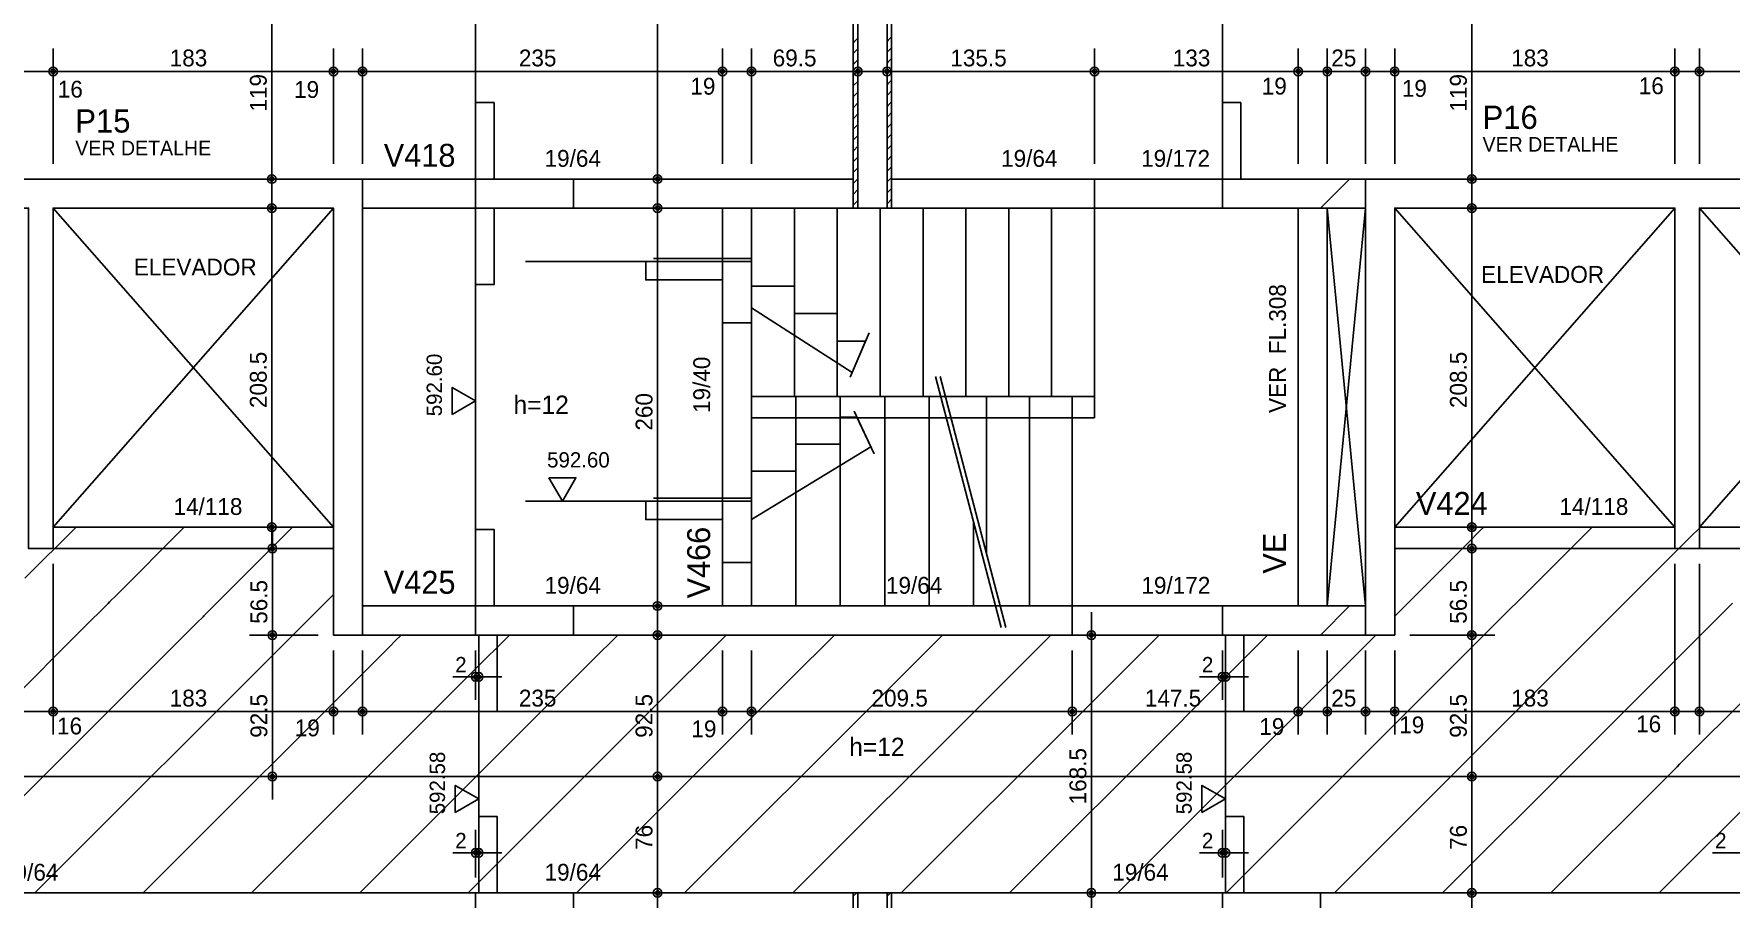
# Model space of a CAD drawing. Header units: metres. Extents: x 310 to 5592, y 1610 to 4022.
# Drawn here: x 2405 to 3513, y 2528 to 3092 of the extents above; entities that cross this region are included whole.
import ezdxf

# ---------------------------------------------------------------- set-up
doc = ezdxf.new("R2010")
doc.units = ezdxf.units.M
for name, color, linetype in [('MTH-224', 4, 'Continuous'), ('MTH-230', 1, 'Continuous'), ('MTH-COTAS7', 31, 'Continuous'), ('MTH-DIM-PILAR', 3, 'Continuous'), ('MTH-DIM-VIGA', 3, 'Continuous'), ('MTH-EIXO-214', 4, 'Continuous'), ('MTH-EIXO-215', 1, 'Continuous'), ('MTH-EIXO-217', 8, 'Continuous'), ('MTH-FACE-VIGA', 7, 'Continuous'), ('MTH-LINHA-SEÇÃO', 16, 'Continuous'), ('MTH-PILAR-SEGUE', 5, 'Continuous'), ('MTH-SIMB_COTA', 3, 'Continuous'), ('MTH-TIT1-PILAR', 5, 'Continuous'), ('MTH-TIT1-VIGA', 5, 'Continuous'), ('MTH-TRACEJADO-216', 1, 'Continuous'), ('MTH-TXT', 4, 'Continuous'), ('MTH-TXT-NEGRITO', 5, 'Continuous'), ('MTH-TXT-NOTAS', 3, 'Continuous'), ('MTH-VIGA-INVERTIDA', 7, 'Continuous')]:
    doc.layers.add(name, color=color, linetype=linetype)

msp = doc.modelspace()

# ---------------------------------------------------------------- linework, layer by layer
at = {"layer": 'MTH-224', "linetype": 'Continuous'}
for points in [[(2678.087897, 2843.782878), (2693.386367, 2852.615881), (2678.087897, 2861.448006), (2678.087897, 2843.782878)], [(2741.209836, 2802.433916), (2750.04284, 2787.135446), (2758.874964, 2802.433916), (2741.209836, 2802.433916)], [(2680.087897, 2583.678002), (2695.386367, 2592.511006), (2680.087897, 2601.34313), (2680.087897, 2583.678002)], [(3167.675639, 2583.678002), (3182.974109, 2592.511006), (3167.675639, 2601.34313), (3167.675639, 2583.678002)]]:
    msp.add_lwpolyline(points, dxfattribs=at)
at = {"layer": 'MTH-230', "linetype": 'Continuous'}
for p, q in [((2417.511368, 2770.135472), (2600.511368, 2978.635504)), ((2417.511368, 2978.635504), (2600.511368, 2770.135472)), ((3249.511363, 2718.635463), (3274.511365, 2978.635463)), ((3249.511363, 2978.635463), (3274.511365, 2718.635463)), ((3293.511365, 2770.135472), (3476.511365, 2978.635504)), ((3293.511365, 2978.635504), (3476.511365, 2770.135472)), ((3492.511365, 2770.135472), (3675.511365, 2978.6355)), ((3492.511365, 2978.6355), (3675.511365, 2770.135472))]:
    msp.add_line(p, q, dxfattribs=at)
at = {"layer": 'MTH-COTAS7', "linetype": 'Continuous'}
for p, q in [((2812.152631, 2982.635501), (2812.152631, 3373.635501)), ((2560.252455, 2982.635497), (2560.252455, 3131.618207)), ((3343.886591, 2982.635497), (3343.886591, 3131.618201)), ((2417.511367, 3007.635497), (2417.511367, 3082.969265)), ((2417.511367, 3007.635497), (2417.511367, 3082.969265)), ((2600.511367, 3007.635497), (2600.511367, 3082.969265)), ((2600.511367, 3007.635497), (2600.511367, 3082.969265)), ((2619.511367, 3007.635501), (2619.511367, 3082.969265)), ((2619.511367, 3007.635501), (2619.511367, 3082.969265)), ((2854.511362, 3007.635501), (2854.511362, 3082.969265)), ((2854.511362, 3007.635501), (2854.511362, 3082.969265)), ((2873.511362, 3007.635501), (2873.511362, 3082.969265)), ((2873.511362, 3007.635501), (2873.511362, 3082.969265)), ((2962.011366, 3062.060306), (2962.011366, 3082.969265)), ((3097.511362, 3007.635504), (3097.511362, 3082.969265)), ((3097.511362, 3007.635504), (3097.511362, 3082.969265)), ((3230.511362, 3007.635501), (3230.511362, 3082.969265)), ((3230.511362, 3017.635501), (3230.511362, 3082.969265)), ((3249.511362, 3007.635501), (3249.511362, 3082.969265)), ((3249.511362, 3007.635501), (3249.511362, 3082.969265)), ((3274.511362, 3007.635501), (3274.511362, 3082.969265)), ((3274.511362, 3007.635501), (3274.511362, 3082.969265)), ((3293.511365, 3007.635497), (3293.511365, 3082.969265)), ((3293.511365, 3007.635497), (3293.511365, 3082.969265)), ((3476.511365, 3007.635497), (3476.511365, 3082.969265)), ((3476.511365, 3007.635497), (3476.511365, 3082.969265)), ((3492.511365, 3007.635497), (3492.511365, 3082.969265)), ((3492.511365, 3007.635497), (3492.511365, 3082.969265)), ((2203.511367, 3067.969265), (2416.511367, 3067.969265)), ((2386.511367, 3067.969265), (2432.511367, 3067.969265)), ((2402.511367, 3067.969265), (2615.511367, 3067.969265)), ((2585.511367, 3067.969265), (2634.511367, 3067.969265)), ((2604.511367, 3067.969265), (2869.511362, 3067.969265)), ((2839.511362, 3067.969265), (2888.511362, 3067.969265)), ((2858.511362, 3067.969265), (2958.011366, 3067.969265)), ((2943.011366, 3065.594084), (2943.011366, 3052.969265)), ((2947.011366, 3067.969265), (3112.511362, 3067.969265)), ((3082.511362, 3067.969265), (3245.511362, 3067.969265)), ((3215.511362, 3067.969265), (3264.511362, 3067.969265)), ((3234.511362, 3067.969265), (3289.511362, 3067.969265)), ((3259.511362, 3067.969265), (3308.511365, 3067.969265)), ((3278.511365, 3067.969265), (3491.511365, 3067.969265)), ((3461.511365, 3067.969265), (3507.511365, 3067.969265)), ((3477.511365, 3067.969265), (3690.511365, 3067.969265)), ((2550.179083, 2997.635497), (2575.252455, 2997.635497)), ((2560.252455, 2755.13551), (2560.252455, 2993.635504)), ((2832.276874, 2997.635501), (2797.152631, 2997.635501)), ((2812.152631, 2703.635501), (2812.152631, 2993.635501)), ((3320.751643, 2997.635497), (3358.886591, 2997.635497)), ((3343.886591, 2755.13551), (3343.886591, 2993.635504)), ((2590.511367, 2978.635504), (2545.252455, 2978.635504)), ((3375.011365, 2978.635504), (3328.886591, 2978.635504)), ((2590.511335, 2770.13551), (2545.252455, 2770.13551)), ((2560.637128, 2684.635497), (2560.637128, 2771.13551)), ((3375.011365, 2770.13551), (3328.886591, 2770.13551)), ((3343.886591, 2684.635497), (3343.886591, 2771.13551)), ((2565.915708, 2756.13551), (2545.637128, 2756.13551)), ((3352.674282, 2756.13551), (3358.886591, 2756.13551)), ((2417.511367, 2746.13551), (2417.511367, 2634.635497)), ((2417.511367, 2746.13551), (2417.511367, 2634.635497)), ((3476.511365, 2746.135506), (3476.511365, 2634.635497)), ((3476.511365, 2746.135506), (3476.511365, 2634.635497)), ((3492.511365, 2746.135506), (3492.511365, 2634.635497)), ((3492.511365, 2746.135506), (3492.511365, 2634.635497)), ((2560.637128, 2592.135465), (2560.637128, 2714.635497)), ((2812.152631, 2592.135465), (2812.152631, 2714.635501)), ((3095.447424, 2516.13677), (3095.447424, 2714.635497)), ((3343.886591, 2592.135465), (3343.886591, 2714.635497)), ((2590.511367, 2699.635497), (2545.637128, 2699.635497)), ((2590.511367, 2699.635497), (2545.637128, 2699.635497)), ((3116.918734, 2699.635497), (3080.447424, 2699.635497)), ((3303.511399, 2699.635497), (3358.886591, 2699.635497)), ((3303.511399, 2699.635497), (3358.886591, 2699.635497)), ((2600.511367, 2689.635497), (2600.511367, 2634.635497)), ((2600.511367, 2689.635497), (2600.511367, 2634.635497)), ((2619.511367, 2689.635501), (2619.511367, 2634.635497)), ((2619.511367, 2689.635501), (2619.511367, 2634.635497)), ((2693.386367, 2689.635497), (2693.386367, 2657.300235)), ((2695.386367, 2689.635501), (2695.386367, 2657.300235)), ((2854.511362, 2689.635501), (2854.511362, 2634.635497)), ((2854.511362, 2689.635501), (2854.511362, 2634.635497)), ((2873.511362, 2689.635501), (2873.511362, 2634.635497)), ((2873.511362, 2689.635501), (2873.511362, 2634.635497)), ((3083.011365, 2689.635497), (3083.011365, 2634.635497)), ((3083.011365, 2689.635497), (3083.011365, 2634.635497)), ((3180.974109, 2689.635497), (3180.974109, 2657.300235)), ((3182.974109, 2689.635501), (3182.974109, 2657.300235)), ((3230.511362, 2689.635497), (3230.511362, 2634.635497)), ((3249.511362, 2689.635497), (3249.511362, 2634.635497)), ((3249.511362, 2689.635497), (3249.511362, 2634.635497)), ((3274.511365, 2689.635497), (3274.511365, 2634.635497)), ((3274.511365, 2689.635497), (3274.511365, 2634.635497)), ((3293.511399, 2689.635497), (3293.511399, 2634.635497)), ((2678.386367, 2672.300235), (2710.386367, 2672.300235)), ((3165.974109, 2672.300235), (3197.974109, 2672.300235)), ((3230.511362, 2679.635497), (3230.511362, 2634.635497)), ((3293.511399, 2679.635497), (3293.511399, 2634.635497)), ((2203.511367, 2649.635497), (2416.511367, 2649.635497)), ((2386.511367, 2649.635497), (2432.511367, 2649.635497)), ((2402.511367, 2649.635497), (2615.511367, 2649.635497)), ((2585.511367, 2649.635497), (2634.511367, 2649.635497)), ((2604.511367, 2649.635497), (2869.511362, 2649.635497)), ((2839.511362, 2649.635497), (2888.511362, 2649.635497)), ((2858.511362, 2649.635497), (3098.011365, 2649.635497)), ((3068.011365, 2649.635497), (3245.511362, 2649.635497)), ((3215.511362, 2649.635497), (3264.511362, 2649.635497)), ((3234.511362, 2649.635497), (3289.511365, 2649.635497)), ((3259.511365, 2649.635497), (3308.511399, 2649.635497)), ((3278.511399, 2649.635497), (3491.511365, 2649.635497)), ((3461.511365, 2649.635497), (3507.511365, 2649.635497)), ((3477.511365, 2649.635497), (3690.511365, 2649.635497)), ((2812.152631, 2516.13677), (2812.152631, 2622.135465)), ((3343.886591, 2516.13677), (3343.886591, 2622.135465)), ((2583.187146, 2607.135465), (2545.637128, 2607.135465)), ((3312.961507, 2607.135465), (3358.886591, 2607.135465)), ((3340.113097, 2607.135465), (3358.886591, 2607.135465)), ((2693.386367, 2541.13677), (2693.386367, 2572.346399)), ((2695.386367, 2541.13677), (2695.386367, 2572.346399)), ((3180.974109, 2541.13677), (3180.974109, 2572.346399)), ((3182.974109, 2541.13677), (3182.974109, 2572.346399)), ((2678.386367, 2557.346399), (2710.386367, 2557.346399)), ((3165.974109, 2557.346399), (3197.974109, 2557.346399)), ((3501.089003, 2557.346399), (3533.089003, 2557.346399)), ((2817.152631, 2531.13677), (2797.152631, 2531.13677)), ((3102.857347, 2531.13677), (3080.447424, 2531.13677)), ((3322.069353, 2531.13677), (3358.886591, 2531.13677))]:
    msp.add_line(p, q, dxfattribs=at)
at = {"layer": 'MTH-EIXO-214'}
msp.add_line((401.511366, 2607.135465), (5503.511366, 2607.135465), dxfattribs=at)
at = {"layer": 'MTH-EIXO-215', "linetype": 'Continuous'}
for p, q in [((2809.511362, 2945.735629), (2873.511362, 2945.735629)), ((3097.511362, 2841.635429), (3097.511362, 2855.635429)), ((2873.511362, 2841.635429), (3097.511362, 2841.635429)), ((2809.511362, 2789.135446), (2873.511362, 2789.135446))]:
    msp.add_line(p, q, dxfattribs=at)
at = {"layer": 'MTH-EIXO-217'}
for p, q in [((2950.25554, 2897.070939), (2937.990474, 2868.207639)), ((2993.699471, 2868.695865), (3036.514877, 2704.56611)), ((2996.799865, 2868.695865), (3039.615272, 2704.56611)), ((2940.477185, 2845.909238), (2953.653791, 2818.126488))]:
    msp.add_line(p, q, dxfattribs=at)
at = {"layer": 'MTH-FACE-VIGA', "linetype": 'Continuous'}
for p, q in [((2962.836566, 3088.387073), (2965.011366, 3090.561873)), ((2940.011366, 3086.775076), (2940.830606, 3087.594315)), ((2940.011366, 3079.704008), (2940.777037, 3080.469679)), ((2940.777037, 3080.469679), (2943.011366, 3082.704008)), ((2940.830606, 3087.594315), (2943.011366, 3089.775076)), ((2962.011366, 3087.561873), (2962.836566, 3088.387073)), ((2962.011366, 3080.490805), (2962.782998, 3081.262436)), ((2962.782998, 3081.262436), (2965.011366, 3083.490805)), ((2940.011366, 3072.632941), (2940.723468, 3073.345042)), ((2940.6699, 3066.220406), (2943.011366, 3068.561873)), ((2940.723468, 3073.345042), (2943.011366, 3075.632941)), ((2962.011366, 3073.419737), (2962.729429, 3074.1378)), ((2962.67586, 3067.013163), (2965.011366, 3069.348669)), ((2962.729429, 3074.1378), (2965.011366, 3076.419737)), ((2940.011366, 3065.561873), (2940.6699, 3066.220406)), ((2940.011366, 3058.490805), (2940.616331, 3059.095769)), ((2940.616331, 3059.095769), (2943.011366, 3061.490805)), ((2962.011366, 3066.348669), (2962.67586, 3067.013163)), ((2962.011366, 3059.277602), (2962.622292, 3059.888527)), ((2962.622292, 3059.888527), (2965.011366, 3062.277602)), ((2940.011366, 3051.419737), (2940.562762, 3051.971133)), ((2940.509194, 3044.846496), (2943.011366, 3047.348669)), ((2940.562762, 3051.971133), (2943.011366, 3054.419737)), ((2962.011366, 3052.206534), (2962.568723, 3052.76389)), ((2962.515154, 3045.639254), (2965.011366, 3048.135466)), ((2962.568723, 3052.76389), (2965.011366, 3055.206534)), ((2940.011366, 3044.348669), (2940.509194, 3044.846496)), ((2940.011366, 3037.277602), (2940.455625, 3037.72186)), ((2940.455625, 3037.72186), (2943.011366, 3040.277602)), ((2962.011366, 3045.135466), (2962.515154, 3045.639254)), ((2962.011366, 3038.064398), (2962.461585, 3038.514617)), ((2962.461585, 3038.514617), (2965.011366, 3041.064398)), ((2940.011366, 3030.206534), (2940.402056, 3030.597223)), ((2940.348487, 3023.472587), (2943.011366, 3026.135466)), ((2940.402056, 3030.597223), (2943.011366, 3033.206534)), ((2962.011366, 3030.99333), (2962.408017, 3031.389981)), ((2962.011366, 3023.922263), (2962.354448, 3024.265344)), ((2962.354448, 3024.265344), (2965.011366, 3026.922263)), ((2962.408017, 3031.389981), (2965.011366, 3033.99333)), ((2940.011366, 3023.135466), (2940.348487, 3023.472587)), ((2940.011366, 3016.064398), (2940.294919, 3016.34795)), ((2940.294919, 3016.34795), (2943.011366, 3019.064398)), ((2962.011366, 3016.851195), (2962.300879, 3017.140708)), ((2962.247311, 3010.016071), (2965.011366, 3012.780127)), ((2962.300879, 3017.140708), (2965.011366, 3019.851195)), ((2940.011366, 3008.99333), (2940.24135, 3009.223314)), ((2940.011366, 3001.922263), (2940.187781, 3002.098677)), ((2940.187781, 3002.098677), (2943.011366, 3004.922263)), ((2940.24135, 3009.223314), (2943.011366, 3011.99333)), ((2962.011366, 3009.780127), (2962.247311, 3010.016071)), ((2962.011366, 3002.709059), (2962.193742, 3002.891435)), ((2962.193742, 3002.891435), (2965.011366, 3005.709059)), ((2940.011366, 2994.851195), (2940.134213, 2994.974041)), ((2940.080644, 2987.849404), (2943.011366, 2990.780127)), ((2940.134213, 2994.974041), (2943.011366, 2997.851195)), ((2962.011366, 2995.637991), (2962.140173, 2995.766798)), ((2962.086605, 2988.642162), (2965.011366, 2991.566923)), ((2962.140173, 2995.766798), (2965.011366, 2998.637991)), ((3097.511362, 2978.635504), (3097.511362, 2997.635504)), ((2940.011366, 2987.780127), (2940.080644, 2987.849404)), ((2940.011366, 2980.709059), (2940.027075, 2980.724768)), ((2940.027075, 2980.724768), (2943.011366, 2983.709059)), ((2962.011366, 2988.566923), (2962.086605, 2988.642162)), ((2962.011366, 2981.495856), (2962.033036, 2981.517525)), ((2962.033036, 2981.517525), (2965.011366, 2984.495856)), ((2873.511362, 2855.635429), (3097.511362, 2855.635429)), ((3083.011365, 2718.635504), (3083.011365, 2699.635504)), ((2940.011366, 2528.947516), (2942.20062, 2531.13677)), ((2962.011366, 2528.947516), (2964.20062, 2531.13677))]:
    msp.add_line(p, q, dxfattribs=at)
for points in [[(2943.011366, 3377.635501), (2940.011366, 3377.635501), (2940.011366, 2978.635501), (2943.011366, 2978.635501), (2943.011366, 3377.635501)], [(2965.011366, 3377.635501), (2962.011366, 3377.635501), (2962.011366, 2978.635501), (2965.011366, 2978.635501), (2965.011366, 3377.635501)], [(2866.511362, 2997.635501), (2619.511367, 2997.635501)], [(2940.011366, 2997.635501), (2866.511362, 2997.635501)], [(3240.011362, 2997.635501), (2965.011366, 2997.635501)], [(3274.511362, 2997.635501), (3240.011362, 2997.635501)], [(2619.511367, 2978.635501), (2873.511362, 2978.635501)], [(2854.511362, 2978.635501), (2854.511362, 2718.635501)], [(2873.511362, 2718.635501), (2873.511362, 2978.635501)], [(2873.511362, 2978.635501), (2943.011366, 2978.635501)], [(2962.011366, 2978.635501), (3097.511362, 2978.635501)], [(3249.511362, 2978.635501), (3274.511365, 2978.635501)], [(3249.511362, 2718.635501), (3249.511362, 2978.635501)], [(2600.511367, 2770.13551), (2417.511367, 2770.13551)], [(3476.511365, 2770.13551), (3293.511365, 2770.13551)], [(3675.511365, 2770.13551), (3492.511365, 2770.13551)], [(2417.511367, 2756.13551), (2600.511367, 2756.13551)], [(3293.511365, 2756.13551), (3476.511365, 2756.13551)], [(3492.511365, 2756.13551), (3675.511365, 2756.13551)], [(2873.511362, 2718.635501), (2619.511367, 2718.635501)], [(3083.011365, 2718.635501), (2873.511362, 2718.635501)], [(3274.511365, 2718.635501), (3249.511362, 2718.635501)], [(2619.511367, 2699.635501), (2866.511362, 2699.635501)], [(2866.511362, 2699.635501), (3240.011362, 2699.635501)], [(3240.011362, 2699.635501), (3274.511365, 2699.635501)], [(2496.511361, 2531.13677), (2290.511366, 2531.13677)], [(2943.011366, 2531.13677), (2496.511361, 2531.13677)], [(2943.011366, 2531.13677), (2940.011366, 2531.13677), (2940.011366, 2133.135501), (2943.011366, 2133.135501), (2943.011366, 2531.13677)], [(3408.51137, 2531.13677), (2962.011366, 2531.13677)], [(2965.011366, 2531.13677), (2962.011366, 2531.13677), (2962.011366, 2133.135501), (2965.011366, 2133.135501), (2965.011366, 2531.13677)], [(3614.511366, 2531.13677), (3408.51137, 2531.13677)]]:
    msp.add_lwpolyline(points, dxfattribs=at)
at = {"layer": 'MTH-LINHA-SEÇÃO', "linetype": 'Continuous'}
for p, q in [((2693.386367, 2699.635497), (2693.386367, 3377.635501)), ((3180.974109, 2978.635501), (3180.974109, 3377.635501)), ((2873.511362, 2943.735629), (2725.909871, 2943.735629)), ((2855.471811, 2943.735629), (2873.511362, 2943.735629)), ((2859.511362, 2787.135446), (2725.909871, 2787.135446)), ((2852.471839, 2787.135446), (2865.51139, 2787.135446)), ((2695.386367, 2531.13677), (2695.386367, 2699.635501)), ((3182.974109, 2531.13677), (3182.974109, 2699.635501)), ((2693.386367, 2133.135501), (2693.386367, 2531.13677)), ((3180.974109, 2152.135501), (3180.974109, 2531.13677))]:
    msp.add_line(p, q, dxfattribs=at)
for points in [[(2693.386367, 2997.635501), (2693.386367, 3047.635501), (2705.386367, 3047.635501), (2705.386367, 2997.635501), (2693.386367, 2997.635501)], [(3180.974109, 2997.635501), (3180.974109, 3047.635501), (3192.974109, 3047.635501), (3192.974109, 2997.635501), (3180.974109, 2997.635501)], [(2693.386367, 2978.635501), (2693.386367, 2997.635501), (2757.386367, 2997.635501), (2757.386367, 2978.635501), (2693.386367, 2978.635501)], [(3180.974109, 2978.635501), (3180.974109, 2997.635501), (3263.974109, 2997.635501), (3244.974109, 2978.635501), (3180.974109, 2978.635501)], [(2693.386367, 2928.635501), (2693.386367, 2978.635501), (2705.386367, 2978.635501), (2705.386367, 2928.635501), (2693.386367, 2928.635501)], [(2854.511362, 2943.735629), (2804.511362, 2943.735629), (2804.511362, 2931.735629), (2854.511362, 2931.735629), (2854.511362, 2943.735629)], [(2873.511362, 2943.735629), (2854.511362, 2943.735629), (2854.511362, 2903.735629), (2873.511362, 2903.735629), (2873.511362, 2943.735629)], [(2873.511362, 2927.735629), (2901.511362, 2927.735629), (2901.511362, 2909.735629), (2929.511362, 2909.735629), (2929.511362, 2891.735629), (2947.988373, 2891.735629), (2939.262584, 2871.201287), (2873.511362, 2913.469929), (2873.511362, 2927.735629)], [(2873.511362, 2806.782505), (2902.511362, 2806.782505), (2902.511362, 2824.429564), (2931.511362, 2824.429564), (2931.511362, 2842.076622), (2942.294891, 2842.076622), (2951.54485, 2822.573171), (2873.511362, 2775.08829), (2873.511362, 2806.782505)], [(2854.511362, 2787.135446), (2804.511362, 2787.135446), (2804.511362, 2775.135446), (2854.511362, 2775.135446), (2854.511362, 2787.135446)], [(2873.511362, 2787.135446), (2854.511362, 2787.135446), (2854.511362, 2747.135446), (2873.511362, 2747.135446), (2873.511362, 2787.135446)], [(2693.386367, 2718.635497), (2693.386367, 2768.635497), (2705.386367, 2768.635497), (2705.386367, 2718.635497), (2693.386367, 2718.635497)], [(2693.386367, 2699.635497), (2693.386367, 2718.635497), (2757.386367, 2718.635497), (2757.386367, 2699.635497), (2693.386367, 2699.635497)], [(3180.974109, 2699.635497), (3180.974109, 2718.635497), (3263.974109, 2718.635497), (3244.974109, 2699.635497), (3180.974109, 2699.635497)], [(2695.386367, 2649.635497), (2695.386367, 2699.635497), (2707.386367, 2699.635497), (2707.386367, 2649.635497), (2695.386367, 2649.635497)], [(3182.974109, 2649.635497), (3182.974109, 2699.635497), (3194.974109, 2699.635497), (3194.974109, 2649.635497), (3182.974109, 2649.635497)], [(2695.386367, 2531.13677), (2695.386367, 2581.13677), (2707.386367, 2581.13677), (2707.386367, 2531.13677), (2695.386367, 2531.13677)], [(3182.974109, 2531.13677), (3182.974109, 2581.13677), (3194.974109, 2581.13677), (3194.974109, 2531.13677), (3182.974109, 2531.13677)], [(2693.386367, 2512.13677), (2693.386367, 2531.13677), (2757.386367, 2531.13677), (2757.386367, 2512.13677), (2693.386367, 2512.13677)], [(3180.974109, 2512.13677), (3180.974109, 2531.13677), (3244.974109, 2531.13677), (3244.974109, 2512.13677), (3180.974109, 2512.13677)]]:
    msp.add_lwpolyline(points, dxfattribs=at)
at = {"layer": 'MTH-PILAR-SEGUE', "linetype": 'Continuous'}
for points in [[(2943.011366, 2978.635501), (2962.011366, 2978.635501), (2962.011366, 3377.635503), (2943.011366, 3377.635503), (2943.011366, 2978.635501)], [(2199.511367, 2756.135506), (2218.511367, 2756.135506), (2218.511367, 2978.6355), (2401.511367, 2978.6355), (2401.511367, 2756.135506), (2417.511367, 2756.135506), (2417.511367, 2978.635504), (2600.511367, 2978.635504), (2600.511367, 2699.635497), (2619.511367, 2699.635497), (2619.511367, 2997.635497), (2170.511366, 2997.635497), (2170.511366, 2978.635497), (2199.511367, 2978.635497), (2199.511367, 2756.135506)], [(3694.511365, 2756.135506), (3694.511365, 2978.635497), (3734.511366, 2978.635497), (3734.511366, 2997.635497), (3274.511365, 2997.635497), (3274.511365, 2699.635497), (3293.511365, 2699.635497), (3293.511365, 2978.635504), (3476.511365, 2978.635504), (3476.511365, 2756.135506), (3492.511365, 2756.135506), (3492.511365, 2978.6355), (3675.511365, 2978.6355), (3675.511365, 2756.135506), (3694.511365, 2756.135506)], [(2943.011366, 2133.135501), (2962.011366, 2133.135501), (2962.011366, 2531.13677), (2943.011366, 2531.13677), (2943.011366, 2133.135501)]]:
    msp.add_lwpolyline(points, dxfattribs=at)
at = {"layer": 'MTH-SIMB_COTA', "linetype": 'Continuous'}
for centre, radius in [((2417.511367, 3067.969265), 2.8), ((2417.511367, 3067.969265), 2.8), ((2417.511367, 3067.969265), 1.4), ((2417.511367, 3067.969265), 1.4), ((2600.511367, 3067.969265), 2.8), ((2600.511367, 3067.969265), 2.8), ((2600.511367, 3067.969265), 1.4), ((2600.511367, 3067.969265), 1.4), ((2619.511367, 3067.969265), 2.8), ((2619.511367, 3067.969265), 2.8), ((2619.511367, 3067.969265), 1.4), ((2619.511367, 3067.969265), 1.4), ((2854.511362, 3067.969265), 2.8), ((2854.511362, 3067.969265), 2.8), ((2854.511362, 3067.969265), 1.4), ((2854.511362, 3067.969265), 1.4), ((2873.511362, 3067.969265), 2.8), ((2873.511362, 3067.969265), 2.8), ((2873.511362, 3067.969265), 1.4), ((2873.511362, 3067.969265), 1.4), ((2943.011366, 3067.969265), 2.8), ((2943.011366, 3067.969265), 1.4), ((2962.011366, 3067.969265), 2.8), ((2962.011366, 3067.969265), 1.4), ((3097.511362, 3067.969265), 2.8), ((3097.511362, 3067.969265), 2.8), ((3097.511362, 3067.969265), 1.4), ((3097.511362, 3067.969265), 1.4), ((3230.511362, 3067.969265), 2.8), ((3230.511362, 3067.969265), 2.8), ((3230.511362, 3067.969265), 1.4), ((3230.511362, 3067.969265), 1.4), ((3249.511362, 3067.969265), 2.8), ((3249.511362, 3067.969265), 2.8), ((3249.511362, 3067.969265), 1.4), ((3249.511362, 3067.969265), 1.4), ((3274.511362, 3067.969265), 2.8), ((3274.511362, 3067.969265), 2.8), ((3274.511362, 3067.969265), 1.4), ((3274.511362, 3067.969265), 1.4), ((3293.511365, 3067.969265), 2.8), ((3293.511365, 3067.969265), 2.8), ((3293.511365, 3067.969265), 1.4), ((3293.511365, 3067.969265), 1.4), ((3476.511365, 3067.969265), 2.8), ((3476.511365, 3067.969265), 2.8), ((3476.511365, 3067.969265), 1.4), ((3476.511365, 3067.969265), 1.4), ((3492.511365, 3067.969265), 2.8), ((3492.511365, 3067.969265), 2.8), ((3492.511365, 3067.969265), 1.4), ((3492.511365, 3067.969265), 1.4), ((2560.252455, 2997.635497), 2.8), ((2560.252455, 2997.635497), 1.4), ((2812.152631, 2997.635501), 2.8), ((2812.152631, 2997.635501), 1.4), ((3343.886591, 2997.635497), 2.8), ((3343.886591, 2997.635497), 1.4), ((2560.252455, 2978.635504), 2.8), ((2560.252455, 2978.635504), 1.4), ((2812.152631, 2978.635501), 2.8), ((2812.152631, 2978.635501), 1.4), ((3343.886591, 2978.635504), 2.8), ((3343.886591, 2978.635504), 1.4), ((2560.252455, 2770.13551), 2.8), ((2560.252455, 2770.13551), 1.4), ((3343.886591, 2770.13551), 2.8), ((3343.886591, 2770.13551), 1.4), ((2560.637128, 2756.13551), 2.8), ((3343.886591, 2756.13551), 2.8), ((2560.637128, 2756.13551), 1.4), ((3343.886591, 2756.13551), 1.4), ((2812.152631, 2718.635501), 2.8), ((2812.152631, 2718.635501), 1.4), ((2560.637128, 2699.635497), 2.8), ((2560.637128, 2699.635497), 2.8), ((2560.637128, 2699.635497), 1.4), ((2560.637128, 2699.635497), 1.4), ((2812.152631, 2699.635501), 2.8), ((2812.152631, 2699.635501), 1.4), ((3095.447424, 2699.635497), 2.8), ((3095.447424, 2699.635497), 1.4), ((3343.886591, 2699.635497), 2.8), ((3343.886591, 2699.635497), 2.8), ((3343.886591, 2699.635497), 1.4), ((3343.886591, 2699.635497), 1.4), ((2693.386367, 2672.300235), 2.8), ((2693.386367, 2672.300235), 1.4), ((2695.386367, 2672.300235), 2.8), ((2695.386367, 2672.300235), 1.4), ((3180.974109, 2672.300235), 2.8), ((3180.974109, 2672.300235), 1.4), ((3182.974109, 2672.300235), 2.8), ((3182.974109, 2672.300235), 1.4), ((2417.511367, 2649.635497), 2.8), ((2417.511367, 2649.635497), 2.8), ((2417.511367, 2649.635497), 1.4), ((2417.511367, 2649.635497), 1.4), ((2600.511367, 2649.635497), 2.8), ((2600.511367, 2649.635497), 2.8), ((2600.511367, 2649.635497), 1.4), ((2600.511367, 2649.635497), 1.4), ((2619.511367, 2649.635497), 2.8), ((2619.511367, 2649.635497), 2.8), ((2619.511367, 2649.635497), 1.4), ((2619.511367, 2649.635497), 1.4), ((2854.511362, 2649.635497), 2.8), ((2854.511362, 2649.635497), 2.8), ((2854.511362, 2649.635497), 1.4), ((2854.511362, 2649.635497), 1.4), ((2873.511362, 2649.635497), 2.8), ((2873.511362, 2649.635497), 2.8), ((2873.511362, 2649.635497), 1.4), ((2873.511362, 2649.635497), 1.4), ((3083.011365, 2649.635497), 2.8), ((3083.011365, 2649.635497), 2.8), ((3083.011365, 2649.635497), 1.4), ((3083.011365, 2649.635497), 1.4), ((3230.511362, 2649.635497), 2.8), ((3230.511362, 2649.635497), 2.8), ((3230.511362, 2649.635497), 1.4), ((3230.511362, 2649.635497), 1.4), ((3249.511362, 2649.635497), 2.8), ((3249.511362, 2649.635497), 2.8), ((3249.511362, 2649.635497), 1.4), ((3249.511362, 2649.635497), 1.4), ((3274.511365, 2649.635497), 2.8), ((3274.511365, 2649.635497), 2.8), ((3274.511365, 2649.635497), 1.4), ((3274.511365, 2649.635497), 1.4), ((3293.511399, 2649.635497), 2.8), ((3293.511399, 2649.635497), 2.8), ((3293.511399, 2649.635497), 1.4), ((3293.511399, 2649.635497), 1.4), ((3476.511365, 2649.635497), 2.8), ((3476.511365, 2649.635497), 2.8), ((3476.511365, 2649.635497), 1.4), ((3476.511365, 2649.635497), 1.4), ((3492.511365, 2649.635497), 2.8), ((3492.511365, 2649.635497), 2.8), ((3492.511365, 2649.635497), 1.4), ((3492.511365, 2649.635497), 1.4), ((2560.637128, 2607.135465), 2.8), ((2560.637128, 2607.135465), 1.4), ((2812.152631, 2607.135465), 2.8), ((2812.152631, 2607.135465), 2.8), ((2812.152631, 2607.135465), 1.4), ((2812.152631, 2607.135465), 1.4), ((3343.886591, 2607.135465), 2.8), ((3343.886591, 2607.135465), 2.8), ((3343.886591, 2607.135465), 1.4), ((3343.886591, 2607.135465), 1.4), ((2693.386367, 2557.346399), 2.8), ((2693.386367, 2557.346399), 1.4), ((2695.386367, 2557.346399), 2.8), ((2695.386367, 2557.346399), 1.4), ((3180.974109, 2557.346399), 2.8), ((3180.974109, 2557.346399), 1.4), ((3182.974109, 2557.346399), 2.8), ((3182.974109, 2557.346399), 1.4), ((2812.152631, 2531.13677), 2.8), ((2812.152631, 2531.13677), 1.4), ((3095.447424, 2531.13677), 2.8), ((3095.447424, 2531.13677), 1.4), ((3343.886591, 2531.13677), 2.8), ((3343.886591, 2531.13677), 1.4)]:
    msp.add_circle(centre, radius, dxfattribs=at)
at = {"layer": 'MTH-TRACEJADO-216'}
for p, q in [((2399.120629, 2736.803169), (2432.452969, 2770.13551)), ((2458.814503, 2725.786365), (2503.163647, 2770.13551)), ((2518.508377, 2714.769561), (2573.874325, 2770.13551)), ((3349.634901, 2768.078627), (3351.691784, 2770.13551)), ((3417.845706, 2765.578753), (3422.402463, 2770.13551)), ((3486.056511, 2763.07888), (3493.113141, 2770.13551)), ((3293.511399, 2711.955124), (3340.995597, 2759.439322)), ((3340.995597, 2759.439322), (3349.634901, 2768.078627)), ((3398.706452, 2746.439499), (3417.845706, 2765.578753)), ((3456.417308, 2733.439677), (3486.056511, 2763.07888)), ((3343.900155, 2691.633202), (3398.706452, 2746.439499)), ((2454.290542, 2721.262405), (2458.814503, 2725.786365)), ((2578.20225, 2703.752757), (2600.511367, 2726.061874)), ((3404.920175, 2681.942544), (3456.417308, 2733.439677)), ((2443.726045, 2710.697907), (2446.589856, 2713.561719)), ((2446.589856, 2713.561719), (2453.392374, 2720.364236)), ((2453.392374, 2720.364236), (2454.290542, 2721.262405)), ((2515.890264, 2712.151449), (2518.508377, 2714.769561)), ((3465.940195, 2672.251886), (3514.128163, 2720.439854)), ((2275.164907, 2542.13677), (2443.726045, 2710.697907)), ((2334.875585, 2531.13677), (2508.362665, 2704.62385)), ((2508.362665, 2704.62385), (2511.433714, 2707.694898)), ((2511.433714, 2707.694898), (2515.370475, 2711.63166)), ((2515.370475, 2711.63166), (2515.890264, 2712.151449)), ((2576.277571, 2701.828077), (2577.348577, 2702.899083)), ((2577.348577, 2702.899083), (2577.489986, 2703.040493)), ((2577.489986, 2703.040493), (2578.20225, 2703.752757)), ((2405.586263, 2531.13677), (2572.999286, 2698.549792)), ((2476.296941, 2531.13677), (2637.635906, 2692.475734)), ((2572.999286, 2698.549792), (2576.277571, 2701.828077)), ((2637.635906, 2692.475734), (2640.914342, 2695.754171)), ((2640.914342, 2695.754171), (2644.795669, 2699.635497)), ((2705.427537, 2689.556687), (2715.506347, 2699.635497)), ((2769.940731, 2683.359203), (2786.217025, 2699.635497)), ((2834.453926, 2677.16172), (2856.927703, 2699.635497)), ((2898.967121, 2670.964236), (2927.638381, 2699.635497)), ((2963.480315, 2664.766753), (2998.349059, 2699.635497)), ((3027.99351, 2658.569269), (3069.059738, 2699.635497)), ((3092.506704, 2652.371786), (3139.770416, 2699.635497)), ((3157.019899, 2646.174302), (3210.481094, 2699.635497)), ((3221.533093, 2639.976818), (3281.191772, 2699.635497)), ((3286.046288, 2633.779335), (3343.900155, 2691.633202)), ((2547.007619, 2531.13677), (2702.272527, 2686.401677)), ((2702.272527, 2686.401677), (2705.427537, 2689.556687)), ((2766.909147, 2680.327619), (2769.940731, 2683.359203)), ((3350.559482, 2627.581851), (3404.920175, 2681.942544)), ((2617.718298, 2531.13677), (2766.909147, 2680.327619)), ((2688.428976, 2531.13677), (2831.545768, 2674.253561)), ((2831.545768, 2674.253561), (2834.453926, 2677.16172)), ((2896.182388, 2668.179504), (2898.967121, 2670.964236)), ((3415.072677, 2621.384368), (3465.940195, 2672.251886)), ((2759.139654, 2531.13677), (2896.182388, 2668.179504)), ((2829.850332, 2531.13677), (2960.819008, 2662.105446)), ((2960.819008, 2662.105446), (2963.480315, 2664.766753)), ((3025.455629, 2656.031388), (3027.99351, 2658.569269)), ((3479.585871, 2615.186884), (3526.960215, 2662.561228)), ((2900.56101, 2531.13677), (3025.455629, 2656.031388)), ((2971.271688, 2531.13677), (3090.092249, 2649.957331)), ((3090.092249, 2649.957331), (3092.506704, 2652.371786)), ((3041.982366, 2531.13677), (3154.72887, 2643.883273)), ((3112.693044, 2531.13677), (3219.36549, 2637.809215)), ((3154.72887, 2643.883273), (3157.019899, 2646.174302)), ((3219.36549, 2637.809215), (3221.533093, 2639.976818)), ((3183.403723, 2531.13677), (3284.002111, 2631.735158)), ((3254.114401, 2531.13677), (3348.638731, 2625.6611)), ((3284.002111, 2631.735158), (3286.046288, 2633.779335)), ((3348.638731, 2625.6611), (3350.559482, 2627.581851)), ((3324.825079, 2531.13677), (3413.275352, 2619.587042)), ((3413.275352, 2619.587042), (3415.072677, 2621.384368)), ((3477.911972, 2613.512985), (3479.585871, 2615.186884)), ((3395.535757, 2531.13677), (3477.911972, 2613.512985)), ((3466.246435, 2531.13677), (3542.548593, 2607.438927))]:
    msp.add_line(p, q, dxfattribs=at)
at = {"layer": 'MTH-VIGA-INVERTIDA'}
for p, q in [((2901.511362, 2978.635501), (2901.511362, 2855.635429)), ((2929.511362, 2978.635501), (2929.511362, 2855.635429)), ((2957.511362, 2978.635501), (2957.511362, 2855.635429)), ((2985.511362, 2978.635501), (2985.511362, 2855.635429)), ((3013.511362, 2855.635429), (3013.511362, 2978.635501)), ((3041.511362, 2855.635429), (3041.511362, 2978.635501)), ((3069.511362, 2855.635429), (3069.511362, 2978.635501)), ((3097.511362, 2855.635429), (3097.511362, 2978.635501)), ((3097.511362, 2978.635501), (3230.511362, 2978.635501)), ((3230.511362, 2978.635501), (3249.511363, 2978.635501)), ((2873.511362, 2718.635501), (2873.511362, 2855.635429)), ((2902.511362, 2718.635501), (2902.511362, 2855.635429)), ((2931.511362, 2718.635501), (2931.511362, 2855.635429)), ((2960.511362, 2718.635501), (2960.511362, 2855.635429)), ((2989.511362, 2718.635501), (2989.511362, 2855.635429)), ((3018.511362, 2855.635429), (3018.511362, 2855.635429)), ((3027.011365, 2752.882276), (3027.011365, 2855.635429)), ((3055.011365, 2718.635501), (3055.011365, 2855.635429)), ((3083.011365, 2718.635501), (3083.011365, 2855.635429)), ((3018.511362, 2718.635501), (3018.511362, 2773.581278)), ((3083.011365, 2718.635504), (3230.511362, 2718.635504)), ((3230.511362, 2718.635501), (3249.511362, 2718.635501))]:
    msp.add_line(p, q, dxfattribs=at)
msp.add_lwpolyline([(3230.511362, 2978.635501), (3230.511362, 2718.635501)], dxfattribs=at)

# ---------------------------------------------------------------- texts
at = {"layer": 'MTH-COTAS7', "linetype": 'Continuous'}
for s, height, p in [('183', 11, (2493.611367, 3071.269265)), ('235', 11, (2721.611365, 3071.269265)), ('69.5', 11, (2887.361364, 3071.269265)), ('135.5', 11, (3003.361364, 3071.269265)), ('133', 11, (3148.611362, 3071.269265)), ('25', 11, (3252.111362, 3071.269265)), ('183', 11, (3369.611365, 3071.269265)), ('16', 11, (2420.52572, 3050.880841)), ('19', 11, (2574.844704, 3050.663943)), ('19', 11, (2833.616601, 3052.793276)), ('19', 11, (3206.714931, 3052.878654)), ('19', 11, (3298.196347, 3051.372419)), ('16', 11, (3452.901957, 3053.096848)), ('2', 10, (2680.053037, 2675.300235)), ('2', 10, (3167.640779, 2675.300235)), ('183', 11, (2493.611367, 2652.935497)), ('235', 11, (2721.611365, 2652.935497)), ('209.5', 11, (2951.861364, 2652.935497)), ('147.5', 11, (3130.361364, 2652.935497)), ('25', 11, (3252.111364, 2652.935497)), ('183', 11, (3369.611382, 2652.935497)), ('16', 11, (3451.181696, 2636.085793)), ('16', 11, (2420.055375, 2634.731103)), ('19', 11, (2575.267769, 2633.474538)), ('19', 11, (2834.267764, 2632.839941)), ('19', 11, (3205.130536, 2634.356107)), ('19', 11, (3296.481801, 2635.419229)), ('2', 10, (2680.053037, 2560.346399)), ('2', 10, (3167.640779, 2560.346399)), ('2', 10, (3502.755673, 2560.346399))]:
    msp.add_text(s, height=height, dxfattribs=at).set_placement(p)
for s, p in [('119', (2556.952455, 3041.726852)), ('119', (3340.586591, 3041.726849)), ('208.5', (2556.952455, 2847.985507)), ('208.5', (3340.586591, 2847.985507)), ('260', (2808.852631, 2833.235501)), ('56.5', (2557.337128, 2706.985503)), ('56.5', (3340.586591, 2706.985503)), ('92.5', (2557.337128, 2632.485481)), ('92.5', (2808.852631, 2632.485483)), ('92.5', (3340.586591, 2632.485481)), ('168.5', (3092.147424, 2588.986133)), ('76', (2808.852631, 2559.236118)), ('76', (3340.586591, 2559.236118))]:
    msp.add_text(s, height=11, rotation=90, dxfattribs=at).set_placement(p)
at = {"layer": 'MTH-DIM-PILAR', "linetype": 'Continuous'}
for p in [(3350.88137, 3015.55868), (2431.953697, 3013.145481)]:
    msp.add_text('VER DETALHE', height=9.55, dxfattribs=at).set_placement(p)
at = {"layer": 'MTH-DIM-VIGA', "linetype": 'Continuous'}
for s, rotation, p in [('19/64', 360, (2738.386367, 3005.635501)), ('19/64', 360, (3036.508948, 3005.635501)), ('19/172', 360, (3127.950261, 3005.635504)), ('VER  FL.308', 90, (3222.511362, 2844.760501)), ('19/40', 90, (2846.511362, 2844.760501)), ('14/118', 360, (2496.080657, 2778.13551)), ('19/64', 360, (2738.386367, 2726.635501)), ('19/64', 360, (2961.306876, 2726.635501)), ('19/172', 360, (3128.134721, 2726.635504)), ('19/64', 360, (2738.386367, 2539.13677)), ('19/64', 360, (3109.108515, 2539.13677))]:
    msp.add_text(s, height=11, rotation=rotation, dxfattribs=at).set_placement(p)
for s, p in [('14/118', (3401.095047, 2778.13551)), ('19/64', (2384.128544, 2539.13677))]:
    msp.add_text(s, height=11, dxfattribs=at).set_placement(p)
at = {"layer": 'MTH-TIT1-PILAR', "linetype": 'Continuous'}
for s, p in [('P15', (2431.953697, 3028.012148)), ('P16', (3350.88137, 3030.425347))]:
    msp.add_text(s, height=15.15, dxfattribs=at).set_placement(p)
at = {"layer": 'MTH-TIT1-VIGA', "linetype": 'Continuous'}
for s, rotation, p in [('V418', 360, (2633.386367, 3005.635501)), ('V466', 90, (2846.511362, 2723.549437)), ('VE', 90, (3222.511362, 2739.760501)), ('V425', 360, (2633.386367, 2726.635501))]:
    msp.add_text(s, height=15, rotation=rotation, dxfattribs=at).set_placement(p)
msp.add_text('V424', height=15, dxfattribs=at).set_placement((3307.386365, 2778.13551))
at = {"layer": 'MTH-TXT', "linetype": 'Continuous'}
for s, p in [('592.60', (2671.386367, 2842.615881)), ('592.58', (2673.386367, 2582.511006)), ('592.58', (3160.974109, 2582.511006))]:
    msp.add_text(s, height=10, rotation=90, dxfattribs=at).set_placement(p)
msp.add_text('592.60', height=10, dxfattribs=at).set_placement((2740.04284, 2809.135446))
at = {"layer": 'MTH-TXT-NEGRITO', "linetype": 'Continuous'}
for p in [(2718.087088, 2844.134722), (2937.336742, 2620.536334)]:
    msp.add_text('h=12', height=12, dxfattribs=at).set_placement(p)
at = {"layer": 'MTH-TXT-NOTAS', "linetype": 'Continuous'}
for p in [(2470.134122, 2934.622525), (3349.993117, 2929.80741)]:
    msp.add_text('ELEVADOR', height=11.025, dxfattribs=at).set_placement(p)

doc.saveas('drawing.dxf')
